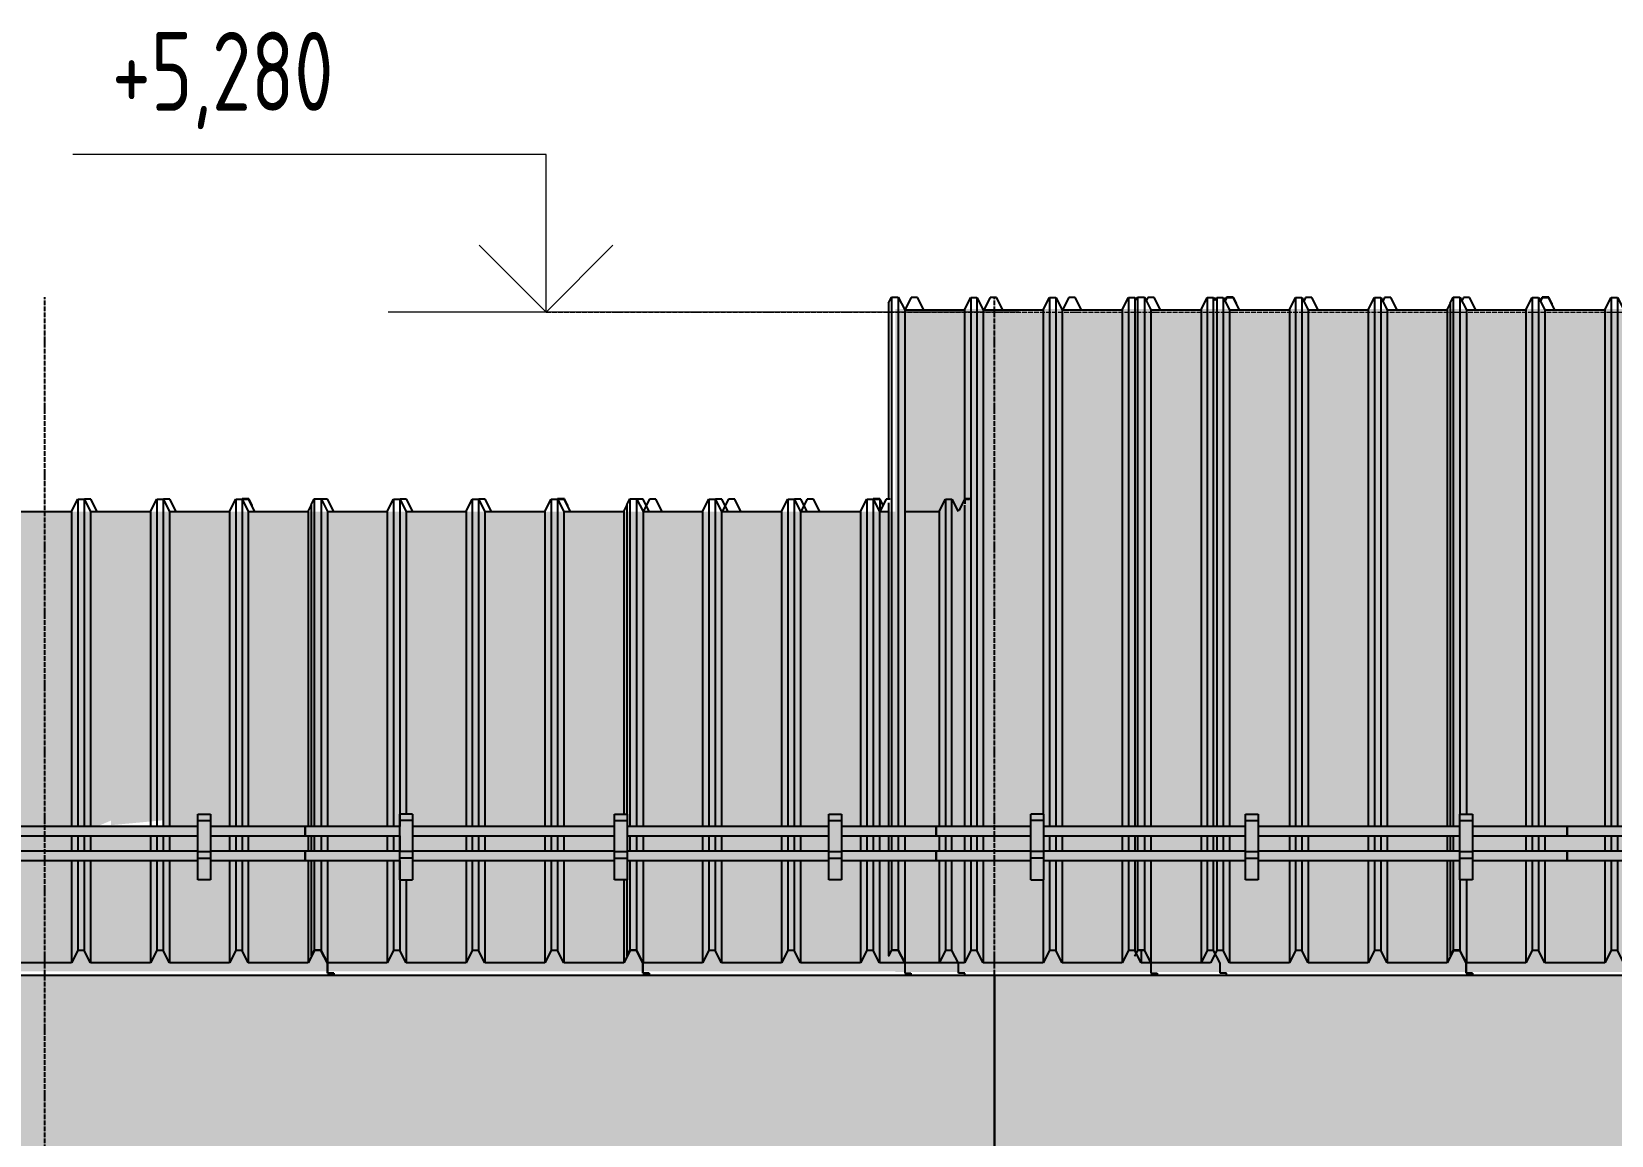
# Model space of a CAD drawing. Header units: millimetres. Extents: x 2162 to 93478, y -2737 to 52379.
# Drawn here: x 15040 to 20047, y 47360 to 50856 of the extents above; entities that cross this region are included whole.
import ezdxf

# ---------------------------------------------------------------- set-up
doc = ezdxf.new("R2010")
doc.units = ezdxf.units.MM
doc.linetypes.add('Штрихпунктир 15 х 2 х 2 мм', pattern=[19, 15, -2, 0, -2])
doc.linetypes.add('Штрихпунктирная', pattern=[30, 25, -2.25, 0.5, -2.25])
doc.layers.add('Axes', color=40, linetype='Штрихпунктирная')
doc.layers.add('Level', color=7, linetype='Continuous', lineweight=9)
doc.styles.add('GOST Common', font='gost.shx', dxfattribs={"width": 0.9, "height": 300})

# ---------------------------------------------------------------- blocks, each defined once
blk = doc.blocks.new('panel054')
at = {"color": 0}
for p, q in [((20721.2, 5308.9), (20730.7, 5327.4)), ((20721.2, 5308.9), (20721.2, 3650.7)), ((20730.7, 5327.4), (20752.2, 5327.4)), ((20730.7, 5327.4), (20730.7, 3650.7)), ((20752.2, 5327.4), (20772.7, 5287.3)), ((20752.2, 5327.4), (20752.2, 3690.1)), ((20961.4, 5287.3), (20981.4, 5326.4)), ((20981.4, 5326.4), (21001.4, 5326.4)), ((20981.4, 5326.4), (20981.4, 3650.4)), ((21001.4, 5326.4), (21021.4, 5287.3)), ((21001.4, 5326.4), (21001.4, 3650.4)), ((21211.4, 5287.3), (21231.4, 5326.4)), ((21231.4, 5326.4), (21251.4, 5326.4)), ((21231.4, 5326.4), (21231.4, 3650.4)), ((21251.4, 5326.4), (21271.4, 5287.3)), ((21251.4, 5326.4), (21251.4, 3650.4)), ((21461.4, 5287.3), (21481.4, 5326.4)), ((21481.4, 5326.4), (21501.4, 5326.4)), ((21481.4, 5326.4), (21481.4, 3650.7)), ((21501.4, 5326.4), (21521.4, 5287.3)), ((21501.4, 5326.4), (21501.4, 3650.7)), ((20772.7, 5287.3), (20961.4, 5287.3)), ((20772.7, 5287.3), (20772.7, 3690.1)), ((20961.4, 5287.3), (20961.4, 3650.4)), ((21021.4, 5287.3), (21211.4, 5287.3)), ((21021.4, 5287.3), (21021.4, 3650.6)), ((21211.4, 5287.3), (21211.4, 3650.4)), ((21271.4, 5287.3), (21461.4, 5287.3)), ((21271.4, 5287.3), (21271.4, 3650.4)), ((21461.4, 5287.3), (21461.4, 3650.7)), ((21521.4, 5287.3), (21711.4, 5287.3)), ((21521.4, 5287.3), (21521.4, 3650.7)), ((21711.4, 5287.3), (21721.2, 5306.4)), ((21711.4, 5287.3), (21711.4, 3650.4)), ((20721.2, 3620.7), (20721.2, 3572.4)), ((20730.7, 3620.7), (20730.7, 3572.4)), ((20961.4, 3620.7), (20961.4, 3572.1)), ((20981.4, 3620.7), (20981.4, 3572.1)), ((21001.4, 3620.7), (21001.4, 3572.1)), ((21021.4, 3620.7), (21021.4, 3572.4)), ((21211.4, 3620.7), (21211.4, 3572.1)), ((21231.4, 3620.7), (21231.4, 3572.1)), ((21251.4, 3620.7), (21251.4, 3572.1)), ((21271.4, 3620.7), (21271.4, 3572.1)), ((21461.4, 3620.8), (21461.4, 3572.5)), ((21481.4, 3620.8), (21481.4, 3572.5)), ((21501.4, 3620.8), (21501.4, 3572.5)), ((21521.4, 3620.8), (21521.4, 3572.5)), ((21711.4, 3620.7), (21711.4, 3572.1)), ((20721.2, 3542.5), (20721.2, 3240.7)), ((20730.7, 3542.5), (20730.7, 3259.2)), ((20961.4, 3542.5), (20961.4, 3219.1)), ((20981.4, 3542.5), (20981.4, 3258.3)), ((21001.4, 3542.5), (21001.4, 3258.3)), ((21021.4, 3542.5), (21021.4, 3219.1)), ((21211.4, 3542.5), (21211.4, 3219.1)), ((21231.4, 3542.5), (21231.4, 3258.3)), ((21251.4, 3542.5), (21251.4, 3258.3)), ((21271.4, 3542.5), (21271.4, 3219.1)), ((21461.4, 3542.5), (21461.4, 3219.1)), ((21481.4, 3542.5), (21481.4, 3258.3)), ((21501.4, 3542.6), (21501.4, 3258.3)), ((21521.4, 3542.6), (21521.4, 3219.1)), ((21711.4, 3542.5), (21711.4, 3219.1)), ((20752.2, 3482.3), (20752.2, 3259.2)), ((20772.7, 3482.3), (20772.7, 3219.1)), ((20730.7, 3259.2), (20721.2, 3240.7)), ((20721.9, 3240.3), (20731.2, 3258.4)), ((20752.2, 3259.2), (20730.7, 3259.2)), ((20731.2, 3258.4), (20751.7, 3258.4)), ((20751.7, 3258.4), (20772.2, 3218.3)), ((20772.7, 3219.1), (20752.2, 3259.2)), ((20981.4, 3258.3), (20961.4, 3219.1)), ((21001.4, 3258.3), (20981.4, 3258.3)), ((21021.4, 3219.1), (21001.4, 3258.3)), ((21231.4, 3258.3), (21211.4, 3219.1)), ((21251.4, 3258.3), (21231.4, 3258.3)), ((21271.4, 3219.1), (21251.4, 3258.3)), ((21481.4, 3258.3), (21461.4, 3219.1)), ((21501.4, 3258.3), (21481.4, 3258.3)), ((21521.4, 3219.1), (21501.4, 3258.3)), ((21731.4, 3258.3), (21711.4, 3219.1)), ((21751.4, 3258.3), (21731.4, 3258.3)), ((21772.2, 3217.6), (21751.4, 3258.3)), ((20721.2, 3240.7), (20721.9, 3240.3)), ((20772.2, 3217.6), (20772.2, 3186.4)), ((20961.4, 3219.1), (20772.7, 3219.1)), ((21211.4, 3219.1), (21021.4, 3219.1)), ((21461.4, 3219.1), (21271.4, 3219.1)), ((21711.4, 3219.1), (21521.4, 3219.1)), ((21772.2, 3185.9), (21772.2, 3217.6)), ((20772.2, 3186.4), (20792.2, 3186.4)), ((20792.2, 3185.9), (20792.2, 3180)), ((20792.2, 3180), (21792.2, 3180)), ((21792.2, 3185.9), (21772.2, 3185.9)), ((21792.2, 3180), (21792.2, 3185.9))]:
    blk.add_line(p, q, dxfattribs=at)
blk = doc.blocks.new('Level 1')
at = {"color": 0}
for p, q in [((4860, 500), (3360, 500)), ((4860, 0), (4860, 500)), ((4860, 0), (4647.9, 212.1)), ((4860, 0), (5072.1, 212.1)), ((6360, 0), (4360, 0))]:
    blk.add_line(p, q, dxfattribs=at)

msp = doc.modelspace()

# ---------------------------------------------------------------- hatches: boundary and pattern name
at = {"true_color": 0x61993b}
h = msp.add_hatch(color=85, dxfattribs=at)
h.dxf.hatch_style = 1
h.paths.add_polyline_path([(57637.3, 49977.9), (17777.2, 49977.9), (17777.2, 47877.9), (57637.3, 47877.9)])
h.paths.add_polyline_path([(18612.2, 48388.1), (18612.2, 48367.3), (18612.2, 48348.7), (19252.2, 48348.7), (19252.2, 48367.3), (19252.2, 48388.1), (19292.2, 48388.1), (19292.2, 48367.3), (19292.2, 48348.7), (19592.2, 48348.7), (19892.2, 48348.7), (19892.2, 48367.3), (19892.2, 48388.1), (19932.2, 48388.1), (19932.2, 48367.3), (19932.2, 48348.7), (20572.2, 48348.7), (20572.2, 48367.3), (20572.2, 48388.1), (20612.2, 48388.1), (20612.2, 48367.3), (20612.2, 48269.5), (20612.2, 48248.7), (20612.2, 48180.2), (20572.2, 48180.2), (20572.2, 48240.4), (20521.4, 48240.4), (20521.4, 47917.1), (20501.4, 47956.2), (20481.4, 47956.2), (20461.4, 47917.1), (20272.2, 47917.1), (20272.2, 47884.3), (20292.2, 47884.3), (20292.2, 47883.8), (20272.2, 47883.8), (20272.2, 47915.6), (20251.4, 47956.2), (20231.4, 47956.2), (20211.4, 47917.1), (20021.4, 47917.1), (20001.4, 47956.2), (19981.4, 47956.2), (19961.4, 47917.1), (19771.4, 47917.1), (19751.4, 47956.2), (19731.4, 47956.2), (19711.4, 47917.1), (19521.4, 47917.1), (19501.4, 47956.2), (19481.4, 47956.2), (19461.4, 47917.1), (19272.2, 47917.1), (19272.2, 47884.3), (19292.2, 47884.3), (19292.2, 47883.8), (19272.2, 47883.8), (19272.2, 47915.6), (19251.4, 47956.2), (19231.4, 47956.2), (19211.4, 47917.1), (19021.4, 47917.1), (19001.4, 47956.2), (18981.4, 47956.2), (18961.4, 47917.1), (18771.4, 47917.1), (18751.4, 47956.2), (18731.4, 47956.2), (18711.4, 47917.1), (18521.4, 47917.1), (18501.4, 47956.2), (18481.4, 47956.2), (18461.4, 47917.1), (18272.2, 47917.1), (18272.2, 47916.3), (18271.8, 47917.1), (18241.4, 47917.1), (18226.2, 47946.8), (18221.9, 47938.3), (18221.2, 47938.6), (18225.8, 47947.6), (18221.4, 47956.2), (18201.4, 47956.2), (18181.4, 47917.1), (17991.4, 47917.1), (17971.4, 47956.2), (17951.4, 47956.2), (17931.4, 47917.1), (17931.4, 48180.2), (17892.2, 48180.2), (17892.2, 48248.7), (17892.2, 48269.5), (17892.2, 48367.3), (17892.2, 48388.1), (17932.2, 48388.1), (17932.2, 48367.3), (17932.2, 48348.7), (18572.2, 48348.7), (18572.2, 48367.3), (18572.2, 48388.1)], flags=16)
h.paths.add_polyline_path([(18612.2, 48270.4), (18612.2, 48248.7), (18612.2, 48240.4), (19252.2, 48240.4), (19252.2, 48248.7), (19252.2, 48270.4)], flags=0)
h.paths.add_polyline_path([(18521.4, 48318.7), (18521.4, 48270.4), (18572.2, 48270.4), (18572.2, 48269.5), (18572.2, 48248.7), (18572.2, 48240.4), (18471.4, 48240.4), (18471.4, 47956.2), (18451.4, 47956.2), (18431.4, 47917.1), (18431.4, 48240.4), (18272.6, 48240.4), (18272.6, 47917.1), (18252.5, 47956.4), (18230.6, 47956.4), (18230.6, 48240.4), (17932.2, 48240.4), (17932.2, 48248.7), (17932.2, 48270.4), (17951.4, 48270.4), (17951.4, 48318.7)], flags=0)
h.paths.add_polyline_path([(19592.2, 48318.7), (19771.4, 48318.7), (19771.4, 48270.4), (19892.2, 48270.4), (19932.2, 48269.5), (19932.2, 48248.7), (19932.2, 48180.2), (19892.2, 48180.2), (19892.2, 48240.4), (19592.2, 48240.4), (19292.2, 48240.4), (19292.2, 48180.2), (19272.6, 48180.2), (19272.6, 47917.1), (19272.2, 47884.3), (19272.2, 47916.3), (19251.7, 47956.4), (19231.1, 47956.4), (19221.9, 47938.3), (19221.2, 47938.6), (19230.6, 47957.2), (19252.1, 47957.2), (19252.1, 48180.2), (19292.2, 48180.2), (19292.2, 48248.7), (19292.2, 48270.4), (19461.4, 48270.4), (19461.4, 48318.7)], flags=0)
h.paths.add_polyline_path([(20521.4, 48318.7), (20521.4, 48270.4), (19961.4, 48270.4), (19961.4, 48318.7)], flags=0)
h.paths.add_polyline_path([(20221.2, 47938.6), (20230.6, 47957.2), (20252.1, 47957.2), (20272.6, 47917.1), (20272.2, 47916.3), (20251.7, 47956.4), (20231.1, 47956.4), (20221.9, 47938.3)], flags=0)
h.paths.add_polyline_path([(20272.6, 48240.4), (20272.6, 47917.1), (20272.2, 47884.3), (20272.2, 47915.6)], flags=0)
h = msp.add_hatch(color=85, dxfattribs=at)
h.dxf.hatch_style = 1
h.paths.add_polyline_path([(57615.6, 49336.2), (5644.8, 49336.2), (5644.8, 47879), (57615.6, 47879)])
h.paths.add_polyline_path([(17022, 49336.2), (17022, 48338.3)], flags=16)
h.paths.add_polyline_path([(15460.8, 49336.2), (15456.8, 49316.4), (15456.8, 48358), (15247.1, 48338.3), (15291.1, 48357), (15291.1, 48338.3), (15460.8, 48338.3)], flags=16)
at = {"true_color": 0xecece7}
h = msp.add_hatch(color=254, dxfattribs=at)
h.dxf.hatch_style = 1
h.paths.add_polyline_path([(57150.1, 47867.6), (6124, 47867.6), (6124, 46927.6), (9899.9, 46927.6), (10799.9, 46927.6), (57150.1, 46927.6)])

# ---------------------------------------------------------------- linework, layer by layer
for p, q in [((17756.1, 49996.5), (17765.5, 50015)), ((17756.1, 49996.5), (17756.1, 49375.3)), ((17765.5, 50015), (17787, 50015)), ((17765.5, 50015), (17765.5, 48338)), ((17787, 50015), (17807.5, 49974.9)), ((17787, 50015), (17787, 48338)), ((17807.5, 49974.9), (17996.3, 49974.9)), ((17807.5, 49974.9), (17807.5, 48338)), ((17827.8, 50014), (17807.8, 49974.9)), ((17847.8, 50014), (17827.8, 50014)), ((17867.8, 49974.9), (17847.8, 50014)), ((17996.3, 49974.9), (18016.3, 50014)), ((17996.3, 49974.9), (17996.3, 49373.9)), ((18016.3, 50014), (18036.3, 50014)), ((18016.3, 50014), (18016.3, 48338)), ((18036.3, 50014), (18056.3, 49974.9)), ((18036.3, 50014), (18036.3, 48338)), ((18056.3, 49974.9), (18246.3, 49974.9)), ((18056.3, 49974.9), (18056.3, 48338)), ((18077.8, 50014), (18057.8, 49974.9)), ((18097.8, 50014), (18077.8, 50014)), ((18117.8, 49974.9), (18097.8, 50014)), ((18246.3, 49974.9), (18266.3, 50014)), ((18246.3, 49974.9), (18246.3, 48377.8)), ((18266.3, 50014), (18286.3, 50014)), ((18266.3, 50014), (18266.3, 48338.3)), ((18286.3, 50014), (18306.3, 49974.9)), ((18286.3, 50014), (18286.3, 48338.3)), ((18306.3, 49974.9), (18496.3, 49974.9)), ((18306.3, 49974.9), (18306.3, 48338.3)), ((18327.8, 50014), (18307.8, 49974.9)), ((18347.8, 50014), (18327.8, 50014)), ((18367.8, 49974.9), (18347.8, 50014)), ((18496.3, 49974.9), (18516.3, 50014)), ((18496.3, 49974.9), (18496.3, 48338)), ((18516.3, 50014), (18536.3, 50014)), ((18516.3, 50014), (18516.3, 48338)), ((18536.3, 50014), (18540.7, 50005.5)), ((18536.3, 50014), (18536.3, 48338)), ((18540.7, 50005.5), (18545.5, 50015)), ((18545.5, 50015), (18567, 50015)), ((18545.5, 50015), (18545.5, 48338)), ((18567, 50015), (18587.5, 49974.9)), ((18567, 50015), (18567, 48338)), ((18577.8, 50014), (18572.7, 50004)), ((18597.8, 50014), (18577.8, 50014)), ((18587.5, 49974.9), (18746.3, 49974.9)), ((18587.5, 49974.9), (18746.3, 49974.9)), ((18587.5, 49974.9), (18587.5, 48338)), ((18617.8, 49974.9), (18597.8, 50014)), ((18746.3, 49974.9), (18766.3, 50014)), ((18746.3, 49974.9), (18746.3, 48338.3)), ((18766.3, 50014), (18786.3, 50014)), ((18766.3, 50014), (18766.3, 48338.3)), ((18786.3, 50014), (18791.3, 50004.3)), ((18786.3, 48338.3), (18786.3, 50014)), ((18791.3, 50004.3), (18796.3, 50014)), ((18796.3, 50014), (18816.3, 50014)), ((18796.3, 50014), (18796.3, 48338.3)), ((18816.3, 50014), (18836.3, 49974.9)), ((18816.3, 50014), (18816.3, 48338.3)), ((18827.1, 50015), (18821.4, 50004)), ((18821.9, 50003.1), (18827.6, 50014.2)), ((18827.8, 50014), (18822.1, 50002.8)), ((18848.6, 50015), (18827.1, 50015)), ((18827.6, 50014.2), (18848.1, 50014.2)), ((18847.8, 50014), (18827.8, 50014)), ((18836.3, 49974.9), (19026.3, 49974.9)), ((18836.3, 49974.9), (18836.3, 48338.3)), ((18867.8, 49974.9), (18847.8, 50014)), ((18848.1, 50014.2), (18857.3, 49996.1)), ((18858, 49996.5), (18848.6, 50015)), ((18857.3, 49996.1), (18858, 49996.5)), ((18858, 49996.5), (18858, 49994)), ((19026.3, 49974.9), (19046.3, 50014)), ((19026.3, 49974.9), (19026.3, 48338.3)), ((19046.3, 50014), (19066.3, 50014)), ((19046.3, 50014), (19046.3, 48338.3)), ((19066.3, 50014), (19086.3, 49974.9)), ((19066.3, 50014), (19066.3, 48338.3)), ((19077.8, 50014), (19072.1, 50002.8)), ((19097.8, 50014), (19077.8, 50014)), ((19086.3, 49974.9), (19276.3, 49974.9)), ((19086.3, 49974.9), (19086.3, 48338)), ((19117.8, 49974.9), (19097.8, 50014)), ((19276.3, 49974.9), (19296.3, 50014)), ((19276.3, 49974.9), (19276.3, 48338)), ((19296.3, 50014), (19316.3, 50014)), ((19296.3, 50014), (19296.3, 48338)), ((19316.3, 50014), (19336.3, 49974.9)), ((19316.3, 50014), (19316.3, 48338)), ((19327.8, 50014), (19322.1, 50002.8)), ((19347.8, 50014), (19327.8, 50014)), ((19336.3, 49974.9), (19526.3, 49974.9)), ((19336.3, 49974.9), (19336.3, 48338)), ((19367.8, 49974.9), (19347.8, 50014)), ((19526.3, 49974.9), (19536.1, 49994)), ((19526.3, 49974.9), (19526.3, 48338.3)), ((19577.8, 50014), (19572.7, 50004)), ((19597.8, 50014), (19577.8, 50014)), ((19617.8, 49974.9), (19597.8, 50014)), ((19827.1, 50015), (19821.4, 50004)), ((19821.9, 50003.1), (19827.6, 50014.2)), ((19827.8, 50014), (19822.1, 50002.8)), ((19848.6, 50015), (19827.1, 50015)), ((19827.6, 50014.2), (19848.1, 50014.2)), ((19847.8, 50014), (19827.8, 50014)), ((19867.8, 49974.9), (19847.8, 50014)), ((19848.1, 50014.2), (19857.3, 49996.1)), ((19858, 49996.5), (19848.6, 50015)), ((19857.3, 49996.1), (19858, 49996.5)), ((19858, 49996.5), (19858, 49994)), ((15166.8, 49336.2), (15186.8, 49375.3)), ((15186.8, 49375.3), (15206.8, 49375.3)), ((15186.8, 49375.3), (15186.8, 48338)), ((15206.8, 49375.3), (15226.8, 49336.2)), ((15206.8, 49375.3), (15206.8, 48338)), ((15227.8, 49375.3), (15207.8, 49375.3)), ((15247.8, 49336.2), (15227.8, 49375.3)), ((15416.8, 49336.2), (15436.8, 49375.3)), ((15436.8, 49375.3), (15456.8, 49375.3)), ((15436.8, 49375.3), (15436.8, 48338.3)), ((15456.8, 49375.3), (15476.8, 49336.2)), ((15456.8, 49375.3), (15456.8, 48338.3)), ((15477.8, 49375.3), (15457.8, 49375.3)), ((15497.8, 49336.2), (15477.8, 49375.3)), ((15666.8, 49336.2), (15686.8, 49375.3)), ((15686.8, 49375.3), (15706.8, 49375.3)), ((15686.8, 49375.3), (15686.8, 48338)), ((15706.8, 49375.3), (15726.8, 49336.2)), ((15706.8, 49375.3), (15706.8, 48338)), ((15728.5, 49376.3), (15707, 49376.3)), ((15707.5, 49375.5), (15728, 49375.5)), ((15727.8, 49375.3), (15707.8, 49375.3)), ((15747.8, 49336.2), (15727.8, 49375.3)), ((15728, 49375.5), (15737.3, 49357.4)), ((15738, 49357.7), (15728.5, 49376.3)), ((15926.5, 49357.7), (15936, 49376.3)), ((15936, 49376.3), (15957.5, 49376.3)), ((15936, 49376.3), (15936, 48338.3)), ((15957.5, 49376.3), (15978, 49336.2)), ((15957.5, 49376.3), (15957.5, 48338.3)), ((15977.8, 49375.3), (15958, 49375.3)), ((15997.8, 49336.2), (15977.8, 49375.3)), ((16166.8, 49336.2), (16186.8, 49375.3)), ((16186.8, 49375.3), (16206.8, 49375.3)), ((16186.8, 49375.3), (16186.8, 48338.3)), ((16206.8, 49375.3), (16226.8, 49336.2)), ((16206.8, 49375.3), (16206.8, 48338.3)), ((16227.8, 49375.3), (16207.8, 49375.3)), ((16247.8, 49336.2), (16227.8, 49375.3)), ((16416.8, 49336.2), (16436.8, 49375.3)), ((16436.8, 49375.3), (16456.8, 49375.3)), ((16436.8, 49375.3), (16436.8, 48338)), ((16456.8, 49375.3), (16476.8, 49336.2)), ((16456.8, 49375.3), (16456.8, 48338)), ((16477.8, 49375.3), (16457.8, 49375.3)), ((16497.8, 49336.2), (16477.8, 49375.3)), ((16666.8, 49336.2), (16686.8, 49375.3)), ((16686.8, 49375.3), (16706.8, 49375.3)), ((16686.8, 49375.3), (16686.8, 48338)), ((16706.8, 49375.3), (16726.8, 49336.2)), ((16706.8, 49375.3), (16706.8, 48338)), ((16728.5, 49376.3), (16707, 49376.3)), ((16707.5, 49375.5), (16728, 49375.5)), ((16727.8, 49375.3), (16707.8, 49375.3)), ((16747.8, 49336.2), (16727.8, 49375.3)), ((16728, 49375.5), (16737.3, 49357.4)), ((16738, 49357.7), (16728.5, 49376.3)), ((16926.5, 49357.7), (16936, 49376.3)), ((16936, 49376.3), (16957.5, 49376.3)), ((16936, 49376.3), (16936, 48338.3)), ((16957.5, 49376.3), (16978, 49336.2)), ((16957.5, 49376.3), (16957.5, 48338.3)), ((16977.8, 49375.3), (16958, 49375.3)), ((16997.8, 49336.2), (16977.8, 49375.3)), ((16998.3, 49375.3), (16978.3, 49336.2)), ((17018.3, 49375.3), (16998.3, 49375.3)), ((17038.3, 49336.2), (17018.3, 49375.3)), ((17166.8, 49336.2), (17186.8, 49375.3)), ((17186.8, 49375.3), (17206.8, 49375.3)), ((17186.8, 49375.3), (17186.8, 48338)), ((17206.8, 49375.3), (17226.8, 49336.2)), ((17206.8, 49375.3), (17206.8, 48338)), ((17227.8, 49375.3), (17207.8, 49375.3)), ((17247.8, 49336.2), (17227.8, 49375.3)), ((17248.3, 49375.3), (17228.3, 49336.2)), ((17268.3, 49375.3), (17248.3, 49375.3)), ((17288.3, 49336.2), (17268.3, 49375.3)), ((17416.8, 49336.2), (17436.8, 49375.3)), ((17436.8, 49375.3), (17456.8, 49375.3)), ((17436.8, 49375.3), (17436.8, 48338.3)), ((17456.8, 49375.3), (17476.8, 49336.2)), ((17456.8, 49375.3), (17456.8, 48338.3)), ((17477.8, 49375.3), (17457.8, 49375.3)), ((17497.8, 49336.2), (17477.8, 49375.3)), ((17498.3, 49375.3), (17478.3, 49336.2)), ((17518.3, 49375.3), (17498.3, 49375.3)), ((17538.3, 49336.2), (17518.3, 49375.3)), ((17666.8, 49336.2), (17686.8, 49375.3)), ((17686.8, 49375.3), (17706.8, 49375.3)), ((17686.8, 49375.3), (17686.8, 48338)), ((17706.8, 49375.3), (17726.8, 49336.2)), ((17706.8, 49375.3), (17706.8, 48338)), ((17728.5, 49376.3), (17707, 49376.3)), ((17707.5, 49375.5), (17728, 49375.5)), ((17707.5, 49375.5), (17707.5, 49373.8)), ((17728, 49375.5), (17737.3, 49357.4)), ((17728, 49375.5), (17728, 49336.2)), ((17748.3, 49375.3), (17728.3, 49336.2)), ((17738, 49357.7), (17728.5, 49376.3)), ((17761.6, 49375.3), (17748.3, 49375.3)), ((17916.8, 49336.2), (17936.8, 49375.3)), ((17936.8, 49375.3), (17956.8, 49375.3)), ((17936.8, 49375.3), (17936.8, 48338.3)), ((17956.8, 49375.3), (17976.8, 49336.2)), ((17956.8, 48338.3), (17956.8, 49375.3)), ((17997.5, 49376.3), (17978.9, 49339.9)), ((17979.8, 49339.9), (17998, 49375.5)), ((18013.3, 49376.3), (17997.5, 49376.3)), ((17998, 49375.5), (18012.9, 49375.5)), ((17998, 49375.5), (17998, 49360.3)), ((14978, 49336.2), (15166.8, 49336.2)), ((15166.8, 49336.2), (15166.8, 48338)), ((15226.8, 49336.2), (15416.8, 49336.2)), ((15226.8, 49336.2), (15226.8, 48338)), ((15416.8, 49336.2), (15416.8, 48338.2)), ((15476.8, 49336.2), (15666.8, 49336.2)), ((15476.8, 49336.2), (15476.8, 48338.3)), ((15666.8, 49336.2), (15666.8, 48338.3)), ((15726.8, 49336.2), (15916.8, 49336.2)), ((15726.8, 49336.2), (15726.8, 48338)), ((15737.3, 49357.4), (15738, 49357.7)), ((15738, 49357.7), (15738, 49355.3)), ((15916.8, 49336.2), (15926.5, 49355.3)), ((15916.8, 49336.2), (15916.8, 48338.3)), ((15926.5, 49357.7), (15926.5, 48338.3)), ((15978, 49336.2), (16166.8, 49336.2)), ((15978, 49336.2), (15978, 48338.2)), ((16166.8, 49336.2), (16166.8, 48338.3)), ((16226.8, 49336.2), (16416.8, 49336.2)), ((16226.8, 49336.2), (16226.8, 48377.8)), ((16416.8, 49336.2), (16416.8, 48338)), ((16476.8, 49336.2), (16666.8, 49336.2)), ((16476.8, 49336.2), (16476.8, 48338)), ((16666.8, 49336.2), (16666.8, 48338)), ((16726.8, 49336.2), (16916.8, 49336.2)), ((16726.8, 49336.2), (16726.8, 48338)), ((16737.3, 49357.4), (16738, 49357.7)), ((16738, 49357.7), (16738, 49355.3)), ((16916.8, 49336.2), (16926.5, 49355.3)), ((16916.8, 49336.2), (16916.8, 48377.8)), ((16926.5, 49357.7), (16926.5, 48377.8)), ((16978, 49336.2), (17166.8, 49336.2)), ((16978, 49336.2), (16978, 48338.3)), ((17166.8, 49336.2), (17166.8, 48338)), ((17226.8, 49336.2), (17416.8, 49336.2)), ((17226.8, 49336.2), (17226.8, 48338)), ((17416.8, 49336.2), (17416.8, 48338.2)), ((17476.8, 49336.2), (17666.8, 49336.2)), ((17476.8, 49336.2), (17476.8, 48338.3)), ((17666.8, 49336.2), (17666.8, 48338.3)), ((17726.8, 49336.2), (17756.1, 49336.2)), ((17726.8, 49336.2), (17726.8, 48338)), ((17737.3, 49357.4), (17738, 49357.7)), ((17737.3, 49357.4), (17737.3, 49353.8)), ((17738, 49357.7), (17738, 49355.2)), ((17756.1, 49363.5), (17756.1, 48338)), ((17807.5, 49336.2), (17916.8, 49336.2)), ((17916.8, 49336.2), (17916.8, 48338.3)), ((17996.3, 49356.7), (17996.3, 48338)), ((15567.1, 48357), (15607.1, 48357)), ((15907.1, 48338.3), (15907.1, 48338.3)), ((15907.1, 48338.3), (15907.1, 48338.3)), ((16247.1, 48357), (16207.1, 48357)), ((16887.1, 48357), (16927.1, 48357)), ((17567.1, 48357), (17607.1, 48357)), ((17907.1, 48338.3), (17907.1, 48338.3)), ((17907.1, 48338.3), (17907.1, 48338.3)), ((18247.1, 48357), (18207.1, 48357)), ((18887.1, 48357), (18927.1, 48357)), ((19567.1, 48357), (19607.1, 48357)), ((19907.1, 48338.3), (19907.1, 48338.3)), ((19907.1, 48338.3), (19907.1, 48338.3)), ((15166.8, 48308.4), (15166.8, 48259.8)), ((15186.8, 48308.4), (15186.8, 48259.8)), ((15206.8, 48308.4), (15206.8, 48259.8)), ((15226.8, 48308.4), (15226.8, 48259.8)), ((15416.8, 48308.4), (15416.8, 48260)), ((15436.8, 48308.4), (15436.8, 48260)), ((15456.8, 48308.4), (15456.8, 48260)), ((15476.8, 48308.4), (15476.8, 48260)), ((15666.8, 48308.5), (15666.8, 48260.1)), ((15686.8, 48308.5), (15686.8, 48259.8)), ((15706.8, 48308.4), (15706.8, 48259.8)), ((15726.8, 48308.4), (15726.8, 48259.8)), ((15916.8, 48308.4), (15916.8, 48260.1)), ((15926.5, 48308.4), (15926.5, 48260.1)), ((15936, 48308.4), (15936, 48260.1)), ((15957.5, 48308.4), (15957.5, 48260.1)), ((15978, 48308.4), (15978, 48260.1)), ((16166.8, 48308.5), (16166.8, 48260)), ((16186.8, 48308.4), (16186.8, 48260)), ((16206.8, 48308.4), (16206.8, 48260.1)), ((16416.8, 48308.5), (16416.8, 48259.8)), ((16436.8, 48308.6), (16436.8, 48259.8)), ((16456.8, 48308.4), (16456.8, 48259.8)), ((16476.8, 48308.4), (16476.8, 48259.8)), ((16666.8, 48308.4), (16666.8, 48259.8)), ((16686.8, 48308.4), (16686.8, 48259.8)), ((16706.8, 48308.4), (16706.8, 48259.8)), ((16726.8, 48308.4), (16726.8, 48259.8)), ((16936, 48308.4), (16936, 48260.1)), ((16957.5, 48308.4), (16957.5, 48260.1)), ((16978, 48308.4), (16978, 48260.1)), ((17166.8, 48308.4), (17166.8, 48259.8)), ((17186.8, 48308.4), (17186.8, 48259.8)), ((17206.8, 48308.4), (17206.8, 48259.8)), ((17226.8, 48308.4), (17226.8, 48259.8)), ((17416.8, 48308.4), (17416.8, 48260)), ((17436.8, 48308.4), (17436.8, 48260)), ((17456.8, 48308.4), (17456.8, 48260)), ((17476.8, 48308.4), (17476.8, 48260)), ((17666.8, 48308.5), (17666.8, 48260.1)), ((17686.8, 48308.5), (17686.8, 48259.8)), ((17706.8, 48308.4), (17706.8, 48259.8)), ((17726.8, 48308.4), (17726.8, 48259.8)), ((17756.1, 48308.4), (17756.1, 48259.8)), ((17765.5, 48308.4), (17765.5, 48259.8)), ((17787, 48308.4), (17787, 48259.8)), ((17807.5, 48308.4), (17807.5, 48259.8)), ((17916.8, 48308.4), (17916.8, 48260.1)), ((17936.8, 48308.4), (17936.8, 48260.1)), ((17956.8, 48260.1), (17956.8, 48308.4)), ((17996.3, 48308.4), (17996.3, 48259.8)), ((18016.3, 48308.4), (18016.3, 48259.8)), ((18036.3, 48308.4), (18036.3, 48259.8)), ((18056.3, 48308.4), (18056.3, 48259.8)), ((18266.3, 48308.4), (18266.3, 48260.1)), ((18286.3, 48308.4), (18286.3, 48260.1)), ((18306.3, 48308.4), (18306.3, 48260.1)), ((18496.3, 48308.4), (18496.3, 48259.8)), ((18516.3, 48308.4), (18516.3, 48259.8)), ((18536.3, 48308.4), (18536.3, 48259.8)), ((18545.5, 48308.4), (18545.5, 48259.8)), ((18567, 48308.4), (18567, 48259.8)), ((18587.5, 48308.4), (18587.5, 48259.8)), ((18746.3, 48308.4), (18746.3, 48260)), ((18766.3, 48308.4), (18766.3, 48260)), ((18786.3, 48260), (18786.3, 48308.4)), ((18796.3, 48308.4), (18796.3, 48260)), ((18816.3, 48308.4), (18816.3, 48260)), ((18836.3, 48308.4), (18836.3, 48260)), ((19026.3, 48308.5), (19026.3, 48260.1)), ((19046.3, 48308.5), (19046.3, 48260.1)), ((19066.3, 48308.5), (19066.3, 48260.1)), ((19086.3, 48308.5), (19086.3, 48259.8)), ((19276.3, 48308.4), (19276.3, 48259.8)), ((19296.3, 48308.4), (19296.3, 48259.8)), ((19316.3, 48308.4), (19316.3, 48259.8)), ((19336.3, 48308.4), (19336.3, 48259.8)), ((19526.3, 48308.4), (19526.3, 48260)), ((15166.8, 48230.1), (15166.8, 47906.7)), ((15186.8, 48230.1), (15186.8, 47945.9)), ((15206.8, 48230.1), (15206.8, 47945.9)), ((15226.8, 48230.1), (15226.8, 47906.7)), ((15416.8, 48230.1), (15416.8, 47906.7)), ((15436.8, 48230.1), (15436.8, 47945.9)), ((15456.8, 48230.1), (15456.8, 47945.9)), ((15476.8, 48230.1), (15476.8, 47906.7)), ((15567.1, 48259.1), (15607.1, 48259.1)), ((15567.1, 48238.4), (15607.1, 48238.4)), ((15666.8, 48230.3), (15666.8, 47906.7)), ((15686.8, 48230.3), (15686.8, 47945.9)), ((15706.8, 48230.1), (15706.8, 47945.9)), ((15726.8, 48230.1), (15726.8, 47906.7)), ((15907.1, 48260.1), (15907.1, 48260.1)), ((15907.1, 48260.1), (15907.1, 48260.1)), ((15916.8, 48230.1), (15916.8, 47906.7)), ((15926.5, 48230.2), (15926.5, 47928.3)), ((15936, 48230.2), (15936, 47946.8)), ((15957.5, 48230.2), (15957.5, 47946.8)), ((15978, 48230.3), (15978, 47906.7)), ((16166.8, 48230.1), (16166.8, 47906.7)), ((16186.8, 48230.1), (16186.8, 47945.9)), ((16206.8, 48230.1), (16206.8, 47945.9)), ((16247.1, 48259.1), (16207.1, 48259.1)), ((16247.1, 48238.4), (16207.1, 48238.4)), ((16416.8, 48230.3), (16416.8, 47906.7)), ((16436.8, 48230.3), (16436.8, 47945.9)), ((16456.8, 48230.1), (16456.8, 47945.9)), ((16476.8, 48230.1), (16476.8, 47906.7)), ((16666.8, 48230.1), (16666.8, 47906.7)), ((16686.8, 48230.1), (16686.8, 47945.9)), ((16706.8, 48230.1), (16706.8, 47945.9)), ((16726.8, 48230.1), (16726.8, 47906.7)), ((16887.1, 48259.1), (16927.1, 48259.1)), ((16887.1, 48238.4), (16927.1, 48238.4)), ((16936, 48230.1), (16936, 47946.8)), ((16957.5, 48230.1), (16957.5, 47946.8)), ((16978, 48230.2), (16978, 47906.7)), ((17166.8, 48230.1), (17166.8, 47906.7)), ((17186.8, 48230.1), (17186.8, 47945.9)), ((17206.8, 48230.1), (17206.8, 47945.9)), ((17226.8, 48230.1), (17226.8, 47906.7)), ((17416.8, 48230.1), (17416.8, 47906.7)), ((17436.8, 48230.1), (17436.8, 47945.9)), ((17456.8, 48230.1), (17456.8, 47945.9)), ((17476.8, 48230.1), (17476.8, 47906.7)), ((17567.1, 48259.1), (17607.1, 48259.1)), ((17567.1, 48238.4), (17607.1, 48238.4)), ((17666.8, 48230.3), (17666.8, 47906.7)), ((17686.8, 48230.3), (17686.8, 47945.9)), ((17706.8, 48230.1), (17706.8, 47945.9)), ((17726.8, 48230.1), (17726.8, 47906.7)), ((17756.1, 48230.1), (17756.1, 47928.3)), ((17765.5, 48230.1), (17765.5, 47946.8)), ((17787, 48230.1), (17787, 47946.8)), ((17807.5, 48230.1), (17807.5, 47906.7)), ((17907.1, 48260.1), (17907.1, 48260.1)), ((17907.1, 48260.1), (17907.1, 48260.1)), ((17916.8, 48230.1), (17916.8, 47906.7)), ((17936.8, 48230.2), (17936.8, 47945.9)), ((17956.8, 47945.9), (17956.8, 48230.2)), ((17996.3, 48230.3), (17996.3, 47906.7)), ((18016.3, 48230.1), (18016.3, 47945.9)), ((18036.3, 48230.1), (18036.3, 47945.9)), ((18056.3, 48230.1), (18056.3, 47906.7)), ((18247.1, 48259.1), (18207.1, 48259.1)), ((18247.1, 48238.4), (18207.1, 48238.4)), ((18266.3, 48230.1), (18266.3, 47945.9)), ((18286.3, 48230.2), (18286.3, 47945.9)), ((18306.3, 48230.2), (18306.3, 47906.7)), ((18496.3, 48230.1), (18496.3, 47906.7)), ((18516.3, 48230.1), (18516.3, 47945.9)), ((18536.3, 48230.1), (18536.3, 47945.9)), ((18545.5, 48230.1), (18545.5, 47946.8)), ((18567, 48230.1), (18567, 47946.8)), ((18587.5, 48230.1), (18587.5, 47906.7)), ((18746.3, 48230.1), (18746.3, 47906.7)), ((18766.3, 48230.1), (18766.3, 47945.9)), ((18786.3, 47945.9), (18786.3, 48230.1)), ((18796.3, 48230.1), (18796.3, 47945.9)), ((18816.3, 48230.1), (18816.3, 47945.9)), ((18836.3, 48230.1), (18836.3, 47906.7)), ((18887.1, 48259.1), (18927.1, 48259.1)), ((18887.1, 48238.4), (18927.1, 48238.4)), ((19026.3, 48230.2), (19026.3, 47906.7)), ((19046.3, 48230.2), (19046.3, 47945.9)), ((19066.3, 48230.3), (19066.3, 47945.9)), ((19086.3, 48230.3), (19086.3, 47906.7)), ((19276.3, 48230.1), (19276.3, 47906.7)), ((19296.3, 48230.1), (19296.3, 47945.9)), ((19316.3, 48230.1), (19316.3, 47945.9)), ((19336.3, 48230.1), (19336.3, 47906.7)), ((19526.3, 48230.1), (19526.3, 47906.7)), ((19567.1, 48259.1), (19607.1, 48259.1)), ((19567.1, 48238.4), (19607.1, 48238.4)), ((19907.1, 48260.1), (19907.1, 48260.1)), ((19907.1, 48260.1), (19907.1, 48260.1)), ((16226.8, 48169.9), (16226.8, 47906.7)), ((16916.8, 48169.9), (16916.8, 47906.7)), ((16926.5, 48169.9), (16926.5, 47928.3)), ((18246.3, 48169.9), (18246.3, 47906.7)), ((15186.8, 47945.9), (15166.8, 47906.7)), ((15206.8, 47945.9), (15186.8, 47945.9)), ((15226.8, 47906.7), (15206.8, 47945.9)), ((15436.8, 47945.9), (15416.8, 47906.7)), ((15456.8, 47945.9), (15436.8, 47945.9)), ((15476.8, 47906.7), (15456.8, 47945.9)), ((15686.8, 47945.9), (15666.8, 47906.7)), ((15706.8, 47945.9), (15686.8, 47945.9)), ((15726.8, 47906.7), (15706.8, 47945.9)), ((15936.8, 47945.9), (15916.8, 47906.7)), ((15936, 47946.8), (15926.5, 47928.3)), ((15926.5, 47928.3), (15927.3, 47928)), ((15927.3, 47928), (15936.5, 47946.1)), ((15957.5, 47946.8), (15936, 47946.8)), ((15936.5, 47946.1), (15957, 47946.1)), ((15956.8, 47945.9), (15936.8, 47945.9)), ((15977.5, 47905.3), (15956.8, 47945.9)), ((15957, 47946.1), (15977.5, 47906)), ((15978, 47906.7), (15957.5, 47946.8)), ((16186.8, 47945.9), (16166.8, 47906.7)), ((16206.8, 47945.9), (16186.8, 47945.9)), ((16226.8, 47906.7), (16206.8, 47945.9)), ((16436.8, 47945.9), (16416.8, 47906.7)), ((16456.8, 47945.9), (16436.8, 47945.9)), ((16476.8, 47906.7), (16456.8, 47945.9)), ((16686.8, 47945.9), (16666.8, 47906.7)), ((16706.8, 47945.9), (16686.8, 47945.9)), ((16726.8, 47906.7), (16706.8, 47945.9)), ((16936.8, 47945.9), (16916.8, 47906.7)), ((16936, 47946.8), (16926.5, 47928.3)), ((16926.5, 47928.3), (16927.3, 47928)), ((16927.3, 47928), (16936.5, 47946.1)), ((16957.5, 47946.8), (16936, 47946.8)), ((16936.5, 47946.1), (16957, 47946.1)), ((16956.8, 47945.9), (16936.8, 47945.9)), ((16977.5, 47905.3), (16956.8, 47945.9)), ((16957, 47946.1), (16977.5, 47906)), ((16978, 47906.7), (16957.5, 47946.8)), ((17186.8, 47945.9), (17166.8, 47906.7)), ((17206.8, 47945.9), (17186.8, 47945.9)), ((17226.8, 47906.7), (17206.8, 47945.9)), ((17436.8, 47945.9), (17416.8, 47906.7)), ((17456.8, 47945.9), (17436.8, 47945.9)), ((17476.8, 47906.7), (17456.8, 47945.9)), ((17686.8, 47945.9), (17666.8, 47906.7)), ((17706.8, 47945.9), (17686.8, 47945.9)), ((17726.8, 47906.7), (17706.8, 47945.9)), ((17765.5, 47946.8), (17756.1, 47928.3)), ((17756.1, 47928.3), (17756.8, 47928)), ((17756.8, 47928), (17766, 47946.1)), ((17787, 47946.8), (17765.5, 47946.8)), ((17766, 47946.1), (17786.6, 47946.1)), ((17786.6, 47946.1), (17807.1, 47906)), ((17807.5, 47906.7), (17787, 47946.8)), ((17936.8, 47945.9), (17916.8, 47906.7)), ((17956.8, 47945.9), (17936.8, 47945.9)), ((17977.5, 47905.3), (17956.8, 47945.9)), ((18016.3, 47945.9), (17996.3, 47906.7)), ((18036.3, 47945.9), (18016.3, 47945.9)), ((18056.3, 47906.7), (18036.3, 47945.9)), ((18266.3, 47945.9), (18246.3, 47906.7)), ((18286.3, 47945.9), (18266.3, 47945.9)), ((18306.3, 47906.7), (18286.3, 47945.9)), ((18516.3, 47945.9), (18496.3, 47906.7)), ((18536.3, 47945.9), (18516.3, 47945.9)), ((18545.5, 47946.8), (18536.1, 47928.3)), ((18536.1, 47928.3), (18536.8, 47928)), ((18556.3, 47906.7), (18536.3, 47945.9)), ((18536.8, 47928), (18546, 47946.1)), ((18567, 47946.8), (18545.5, 47946.8)), ((18546, 47946.1), (18566.6, 47946.1)), ((18556.3, 47946.1), (18556.3, 47906.7)), ((18566.6, 47946.1), (18587.1, 47906)), ((18587.5, 47906.7), (18567, 47946.8)), ((18766.3, 47945.9), (18746.3, 47906.7)), ((18786.3, 47945.9), (18766.3, 47945.9)), ((18796.3, 47945.9), (18776.3, 47906.7)), ((18807.1, 47905.3), (18786.3, 47945.9)), ((18816.3, 47945.9), (18796.3, 47945.9)), ((18836.3, 47906.7), (18816.3, 47945.9)), ((19046.3, 47945.9), (19026.3, 47906.7)), ((19066.3, 47945.9), (19046.3, 47945.9)), ((19086.3, 47906.7), (19066.3, 47945.9)), ((19296.3, 47945.9), (19276.3, 47906.7)), ((19316.3, 47945.9), (19296.3, 47945.9)), ((19336.3, 47906.7), (19316.3, 47945.9)), ((19546.3, 47945.9), (19526.3, 47906.7)), ((19566.3, 47945.9), (19546.3, 47945.9)), ((19587.1, 47905.3), (19566.3, 47945.9)), ((15166.8, 47906.7), (14978, 47906.7)), ((15416.8, 47906.7), (15226.8, 47906.7)), ((15666.8, 47906.7), (15476.8, 47906.7)), ((15916.8, 47906.7), (15726.8, 47906.7)), ((15977.5, 47873.5), (15977.5, 47905.3)), ((15977.5, 47905.3), (15977.5, 47874)), ((15977.5, 47874), (15997.5, 47874)), ((15997.5, 47873.5), (15977.5, 47873.5)), ((16166.8, 47906.7), (15978, 47906.7)), ((15997.5, 47867.6), (15997.5, 47873.5)), ((15997.5, 47873.5), (15997.5, 47867.6)), ((16416.8, 47906.7), (16226.8, 47906.7)), ((16666.8, 47906.7), (16476.8, 47906.7)), ((16916.8, 47906.7), (16726.8, 47906.7)), ((16977.5, 47873.5), (16977.5, 47905.3)), ((16977.5, 47905.3), (16977.5, 47874)), ((16977.5, 47874), (16997.5, 47874)), ((16997.5, 47873.5), (16977.5, 47873.5)), ((17166.8, 47906.7), (16978, 47906.7)), ((16997.5, 47867.6), (16997.5, 47873.5)), ((16997.5, 47873.5), (16997.5, 47867.6)), ((17416.8, 47906.7), (17226.8, 47906.7)), ((17666.8, 47906.7), (17476.8, 47906.7)), ((17916.8, 47906.7), (17726.8, 47906.7)), ((17807.1, 47906), (17807.1, 47874)), ((17807.1, 47874), (17827.1, 47874)), ((17996.3, 47906.7), (17807.5, 47906.7)), ((17827.1, 47874), (17827.1, 47867.6)), ((17977.5, 47873.5), (17977.5, 47905.3)), ((17997.5, 47873.5), (17977.5, 47873.5)), ((17997.5, 47867.6), (17997.5, 47873.5)), ((18246.3, 47906.7), (18056.3, 47906.7)), ((18496.3, 47906.7), (18306.3, 47906.7)), ((18746.3, 47906.7), (18556.3, 47906.7)), ((18587.1, 47906), (18587.1, 47874)), ((18587.1, 47874), (18607.1, 47874)), ((18776.3, 47906.7), (18587.5, 47906.7)), ((18607.1, 47874), (18607.1, 47867.6)), ((18807.1, 47873.5), (18807.1, 47905.3)), ((18827.1, 47873.5), (18807.1, 47873.5)), ((18827.1, 47867.6), (18827.1, 47873.5)), ((19026.3, 47906.7), (18836.3, 47906.7)), ((19276.3, 47906.7), (19086.3, 47906.7)), ((19526.3, 47906.7), (19336.3, 47906.7)), ((19587.1, 47873.5), (19587.1, 47905.3)), ((19607.1, 47873.5), (19587.1, 47873.5)), ((19607.1, 47867.6), (19607.1, 47873.5)), ((14997.5, 47867.6), (15997.5, 47867.6)), ((15997.5, 47867.6), (16997.5, 47867.6)), ((16997.5, 47867.6), (17997.5, 47867.6)), ((17827.1, 47867.6), (18827.1, 47867.6)), ((18092.1, 47867.6), (18092.1, 46927.6)), ((18092.1, 46927.6), (18092.1, 47867.6)), ((18607.1, 47867.6), (19607.1, 47867.6))]:
    msp.add_line(p, q)
at = {"color": 0}
for p, q in [((15567.1, 48357), (15567.1, 48377.8)), ((15567.1, 48377.8), (15607.1, 48377.8)), ((15607.1, 48377.8), (15607.1, 48357)), ((16207.1, 48357), (16207.1, 48377.8)), ((16247.1, 48377.8), (16207.1, 48377.8)), ((16247.1, 48377.8), (16247.1, 48357)), ((16887.1, 48357), (16887.1, 48377.8)), ((16887.1, 48377.8), (16927.1, 48377.8)), ((16927.1, 48377.8), (16927.1, 48357)), ((17567.1, 48357), (17567.1, 48377.8)), ((17567.1, 48377.8), (17607.1, 48377.8)), ((17607.1, 48377.8), (17607.1, 48357)), ((18207.1, 48357), (18207.1, 48377.8)), ((18247.1, 48377.8), (18207.1, 48377.8)), ((18247.1, 48377.8), (18247.1, 48357)), ((18887.1, 48357), (18887.1, 48377.8)), ((18887.1, 48377.8), (18927.1, 48377.8)), ((18927.1, 48377.8), (18927.1, 48357)), ((19567.1, 48357), (19567.1, 48377.8)), ((19567.1, 48377.8), (19607.1, 48377.8)), ((19607.1, 48377.8), (19607.1, 48357)), ((15567.1, 48338.3), (14927.1, 48338.3)), ((15567.1, 48259.1), (15567.1, 48357)), ((15607.1, 48357), (15607.1, 48259.1)), ((15907.1, 48338.3), (15607.1, 48338.3)), ((15907.1, 48338.3), (15907.1, 48320.2)), ((16207.1, 48338.3), (15907.1, 48338.3)), ((15907.1, 48320.2), (15907.1, 48338.3)), ((15907.1, 48320.2), (15907.1, 48308.3)), ((15907.1, 48308.3), (15907.1, 48320.2)), ((16207.1, 48259.1), (16207.1, 48357)), ((16247.1, 48357), (16247.1, 48259.1)), ((16887.1, 48338.3), (16247.1, 48338.3)), ((16887.1, 48259.1), (16887.1, 48357)), ((16927.1, 48357), (16927.1, 48259.1)), ((17567.1, 48338.3), (16927.1, 48338.3)), ((17567.1, 48259.1), (17567.1, 48357)), ((17607.1, 48357), (17607.1, 48259.1)), ((17907.1, 48338.3), (17607.1, 48338.3)), ((17907.1, 48338.3), (17907.1, 48320.2)), ((18207.1, 48338.3), (17907.1, 48338.3)), ((17907.1, 48320.2), (17907.1, 48338.3)), ((17907.1, 48320.2), (17907.1, 48308.3)), ((17907.1, 48308.3), (17907.1, 48320.2)), ((18207.1, 48259.1), (18207.1, 48357)), ((18247.1, 48357), (18247.1, 48259.1)), ((18887.1, 48338.3), (18247.1, 48338.3)), ((18887.1, 48259.1), (18887.1, 48357)), ((18927.1, 48357), (18927.1, 48259.1)), ((19567.1, 48338.3), (18927.1, 48338.3)), ((19567.1, 48259.1), (19567.1, 48357)), ((19607.1, 48357), (19607.1, 48259.1)), ((19907.1, 48338.3), (19607.1, 48338.3)), ((19907.1, 48338.3), (19907.1, 48320.2)), ((20207.1, 48338.3), (19907.1, 48338.3)), ((19907.1, 48320.2), (19907.1, 48338.3)), ((19907.1, 48320.2), (19907.1, 48308.3)), ((19907.1, 48308.3), (19907.1, 48320.2)), ((14927.1, 48308.3), (15567.1, 48308.3)), ((15607.1, 48308.3), (15907.1, 48308.3)), ((15907.1, 48308.3), (16207.1, 48308.3)), ((16247.1, 48308.3), (16887.1, 48308.3)), ((16927.1, 48308.3), (17567.1, 48308.3)), ((17607.1, 48308.3), (17907.1, 48308.3)), ((17907.1, 48308.3), (18207.1, 48308.3)), ((18247.1, 48308.3), (18887.1, 48308.3)), ((18927.1, 48308.3), (19567.1, 48308.3)), ((19607.1, 48308.3), (19907.1, 48308.3)), ((19907.1, 48308.3), (20207.1, 48308.3)), ((15567.1, 48260.1), (14927.1, 48260.1)), ((14927.1, 48230.1), (15567.1, 48230.1)), ((15567.1, 48238.4), (15567.1, 48259.1)), ((15567.1, 48169.9), (15567.1, 48238.4)), ((15907.1, 48260.1), (15607.1, 48260.1)), ((15607.1, 48259.1), (15607.1, 48238.4)), ((15607.1, 48238.4), (15607.1, 48169.9)), ((15607.1, 48230.1), (15907.1, 48230.1)), ((15907.1, 48260.1), (15907.1, 48242)), ((16207.1, 48260.1), (15907.1, 48260.1)), ((15907.1, 48242), (15907.1, 48260.1)), ((15907.1, 48242), (15907.1, 48230.1)), ((15907.1, 48230.1), (15907.1, 48242)), ((15907.1, 48230.1), (16207.1, 48230.1)), ((16207.1, 48238.4), (16207.1, 48259.1)), ((16207.1, 48169.9), (16207.1, 48238.4)), ((16887.1, 48260.1), (16247.1, 48260.1)), ((16247.1, 48259.1), (16247.1, 48238.4)), ((16247.1, 48238.4), (16247.1, 48169.9)), ((16247.1, 48230.1), (16887.1, 48230.1)), ((16887.1, 48238.4), (16887.1, 48259.1)), ((16887.1, 48169.9), (16887.1, 48238.4)), ((17567.1, 48260.1), (16927.1, 48260.1)), ((16927.1, 48259.1), (16927.1, 48238.4)), ((16927.1, 48238.4), (16927.1, 48169.9)), ((16927.1, 48230.1), (17567.1, 48230.1)), ((17567.1, 48238.4), (17567.1, 48259.1)), ((17567.1, 48169.9), (17567.1, 48238.4)), ((17907.1, 48260.1), (17607.1, 48260.1)), ((17607.1, 48259.1), (17607.1, 48238.4)), ((17607.1, 48238.4), (17607.1, 48169.9)), ((17607.1, 48230.1), (17907.1, 48230.1)), ((17907.1, 48260.1), (17907.1, 48242)), ((18207.1, 48260.1), (17907.1, 48260.1)), ((17907.1, 48242), (17907.1, 48260.1)), ((17907.1, 48242), (17907.1, 48230.1)), ((17907.1, 48230.1), (17907.1, 48242)), ((17907.1, 48230.1), (18207.1, 48230.1)), ((18207.1, 48238.4), (18207.1, 48259.1)), ((18207.1, 48169.9), (18207.1, 48238.4)), ((18887.1, 48260.1), (18247.1, 48260.1)), ((18247.1, 48259.1), (18247.1, 48238.4)), ((18247.1, 48238.4), (18247.1, 48169.9)), ((18247.1, 48230.1), (18887.1, 48230.1)), ((18887.1, 48238.4), (18887.1, 48259.1)), ((18887.1, 48169.9), (18887.1, 48238.4)), ((19567.1, 48260.1), (18927.1, 48260.1)), ((18927.1, 48259.1), (18927.1, 48238.4)), ((18927.1, 48238.4), (18927.1, 48169.9)), ((18927.1, 48230.1), (19567.1, 48230.1)), ((19567.1, 48238.4), (19567.1, 48259.1)), ((19567.1, 48169.9), (19567.1, 48238.4)), ((19907.1, 48260.1), (19607.1, 48260.1)), ((19607.1, 48259.1), (19607.1, 48238.4)), ((19607.1, 48238.4), (19607.1, 48169.9)), ((19607.1, 48230.1), (19907.1, 48230.1)), ((19907.1, 48260.1), (19907.1, 48242)), ((20207.1, 48260.1), (19907.1, 48260.1)), ((19907.1, 48242), (19907.1, 48260.1)), ((19907.1, 48242), (19907.1, 48230.1)), ((19907.1, 48230.1), (19907.1, 48242)), ((19907.1, 48230.1), (20207.1, 48230.1)), ((15607.1, 48169.9), (15567.1, 48169.9)), ((16207.1, 48169.9), (16247.1, 48169.9)), ((16927.1, 48169.9), (16887.1, 48169.9)), ((17607.1, 48169.9), (17567.1, 48169.9)), ((18207.1, 48169.9), (18247.1, 48169.9)), ((18927.1, 48169.9), (18887.1, 48169.9)), ((19607.1, 48169.9), (19567.1, 48169.9))]:
    msp.add_line(p, q, dxfattribs=at)
at = {"layer": 'Axes', "linetype": 'Штрихпунктир 15 х 2 х 2 мм'}
for p, q in [((15082.1, 41318.4), (15082.1, 50015)), ((18092.1, 41318.4), (18092.1, 50015))]:
    msp.add_line(p, q, dxfattribs=at)
at = {"layer": 'Level', "linetype": 'Штрихпунктир 15 х 2 х 2 мм'}
for p, q in [((16670.3, 49967.6), (57449.3, 49967.6)), ((5389, 47867.6), (57032.7, 47867.6))]:
    msp.add_line(p, q, dxfattribs=at)

# ---------------------------------------------------------------- block references
msp.add_blockref('panel054', (-1185.1, 44687.6))
at = {"layer": 'Level'}
msp.add_blockref('Level 1', (11810.3, 49967.6), dxfattribs=at)

# ---------------------------------------------------------------- texts
at = {"layer": 'Level', "insert": (15294.5, 50855.6), "char_height": 250, "width": 1186.497, "attachment_point": 1, "style": 'GOST Common'}
msp.add_mtext('+5,280', dxfattribs=at)

doc.saveas('drawing.dxf')
